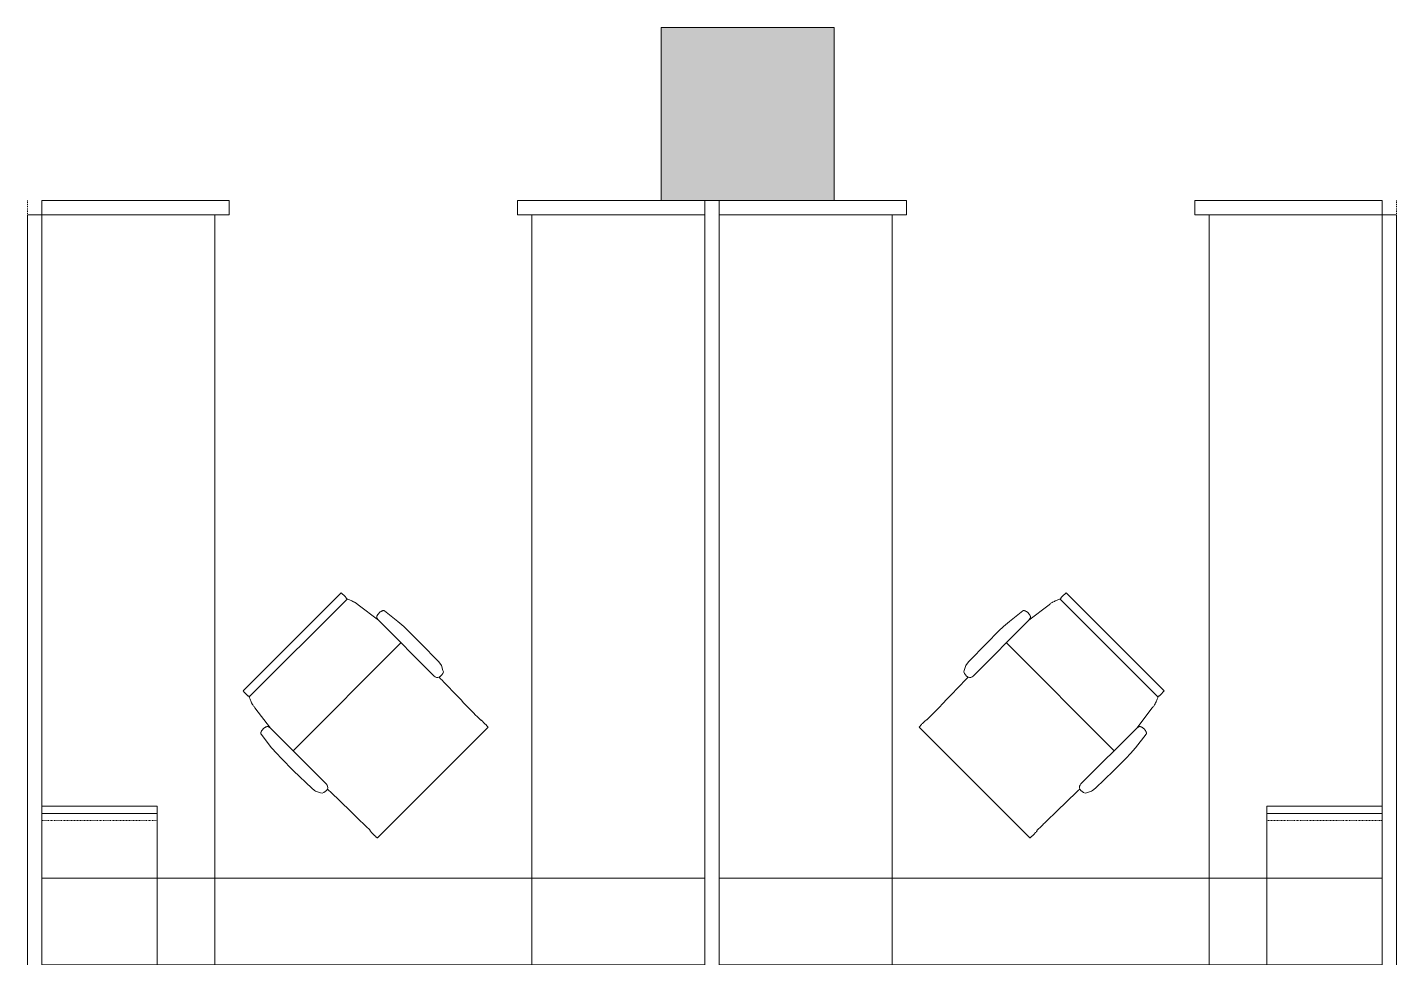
# Model space of a CAD drawing. Header units: inches. Extents: x 0 to 2535, y 0 to 2052.
# Drawn here: x 2061.1 to 2251.1, y 1628.5 to 1757.5 of the extents above; entities that cross this region are included whole.
import ezdxf

# ---------------------------------------------------------------- set-up
doc = ezdxf.new("R2010")
doc.units = ezdxf.units.IN
doc.header["$MEASUREMENT"] = 0
doc.linetypes.add('DASH 1_32_', pattern=[0.0625, 0.03125, -0.03125])
doc.linetypes.add('Dash 1_8_', pattern=[0.25, 0.125, -0.125])
for name, color, linetype, lineweight in [('B-CL', 7, 'Continuous', 9), ('I-FURN', 30, 'Continuous', 9), ('S-COLS', 52, 'Continuous', 13), ('Victor Bldg - 7th Floor_LINK_dwg', 8, 'Continuous', 9)]:
    doc.layers.add(name, color=color, linetype=linetype, lineweight=lineweight)

# ---------------------------------------------------------------- blocks, each defined once
blk = doc.blocks.new('Concrete-Rectangular-Column - 24_ x 24_-6972613-Level 07  POWER _ SIGNAL')
at = {"layer": 'S-COLS', "lineweight": 9}
blk.add_hatch(color=7, dxfattribs=at).paths.add_polyline_path([(12, -12), (12, 12), (-12, 12), (-12, -12)], flags=0)
at = {"layer": 'S-COLS', "color": 8, "lineweight": 20}
for p, q in [((12, 12), (-12, 12)), ((-12, 12), (-12, -12)), ((12, -12), (12, 12)), ((-12, -12), (12, -12))]:
    blk.add_line(p, q, dxfattribs=at)
blk = doc.blocks.new('Victor Bldg - 7th Floor_LINK_dwg-6972240-Level 07  POWER _ SIGNAL')
at = {"layer": 'B-CL', "flags": 128}
blk.add_lwpolyline([(2149, 1757.5), (2173, 1757.5), (2173, 1733.5), (2149, 1733.5)], close=True, dxfattribs=at)
blk = doc.blocks.new('F - FRONT-BACK WKSTA - 8 x 9-V18-Level 07  POWER _ SIGNAL')
at = {"layer": 'I-FURN'}
for p, q in [((0, 0), (0, -108)), ((0, -2), (0, 0)), ((28, 0), (17.94, 0)), ((17.94, 0), (28, 0)), ((28, -2), (28, 0)), ((28, 0), (28, -2)), ((94, 0), (68, 0)), ((68, 0), (94, 0)), ((94, -2), (94, 0)), ((94, 0), (94, -2)), ((68, 0), (68, -2)), ((68, -2), (68, 0)), ((0, -94), (0, -2)), ((26, -2), (2, -2)), ((2, -2), (2, -106)), ((2, -106), (2, -2)), ((2, -2), (26, -2)), ((2, -106), (2, -2)), ((2, -2), (28, -2)), ((26, -2), (2, -2)), ((2, -2), (2, -94)), ((26, -106), (26, -2)), ((26, -2), (26, -106)), ((28, -2), (26, -2)), ((68, -2), (94, -2)), ((70, -2), (68, -2)), ((94, -2), (70, -2)), ((94, -2), (70, -2)), ((70, -2), (70, -106)), ((70, -106), (70, -2)), ((70, -2), (94, -2)), ((94, -106), (94, -2)), ((94, -2), (94, -106)), ((96, -2), (94, -2)), ((94, -2), (94, -106)), ((94, -84), (94, -2)), ((94, -2), (96, -2)), ((96, -108), (96, -2)), ((96, -2), (96, -106.22)), ((78, -84), (94, -84)), ((78, -84), (94, -84)), ((78, -84), (94, -84)), ((78, -84), (94, -84)), ((78, -84), (94, -84)), ((78, -84), (94, -84)), ((78, -84), (78, -94)), ((94, -84), (78, -84)), ((94, -84), (78, -84)), ((78, -84), (78, -85)), ((94, -84), (78, -84)), ((78, -84), (94, -84)), ((78, -84), (78, -85)), ((78, -84), (78, -85)), ((94, -84), (78, -84)), ((78, -84), (94, -84)), ((78, -84), (78, -85)), ((78, -84), (78, -85)), ((94, -84), (78, -84)), ((78, -84), (94, -84)), ((78, -84), (78, -85)), ((78, -84), (78, -85)), ((78, -85), (94, -85)), ((78, -94), (78, -85)), ((78, -85), (94, -85)), ((94, -85), (78, -85)), ((78, -85), (94, -85)), ((94, -85), (78, -85)), ((78, -85), (94, -85)), ((94, -85), (78, -85)), ((78, -85), (94, -85)), ((94, -94), (94, -84)), ((94, -85), (94, -84)), ((94, -85), (94, -84)), ((94, -84), (94, -85)), ((94, -85), (94, -84)), ((94, -84), (94, -85)), ((94, -85), (94, -84)), ((94, -84), (94, -85)), ((94, -85), (94, -84)), ((94, -85), (94, -94)), ((94, -94), (94, -85)), ((0, -106), (0, -94)), ((2, -94), (2, -106)), ((26, -94), (2, -94)), ((2, -94), (2, -106)), ((2, -106), (2, -94)), ((2, -94), (26, -94)), ((70, -94), (26, -94)), ((26, -94), (70, -94)), ((94, -94), (70, -94)), ((70, -94), (94, -94)), ((78, -94), (78, -106)), ((78, -106), (78, -94)), ((94, -106), (94, -94)), ((94, -94), (94, -106)), ((94, -106), (94, -94)), ((94, -106), (94, -94)), ((94, -94), (94, -106)), ((0, -106.22), (0, -106)), ((0, -108), (0, -106.22)), ((2, -106), (26, -106)), ((26, -106), (2, -106)), ((94, -106), (2, -106)), ((2, -106), (26, -106)), ((2, -106), (26, -106)), ((26, -106), (2, -106)), ((26, -106), (70, -106)), ((26, -106), (70, -106)), ((70, -106), (26, -106)), ((70, -106), (94, -106)), ((94, -106), (70, -106)), ((70, -106), (78, -106)), ((70, -106), (94, -106)), ((94, -106), (70, -106)), ((78, -106), (94, -106)), ((94, -106), (78, -106)), ((78, -106), (94, -106)), ((96, -106.22), (96, -108)), ((0, -108), (96, -108)), ((1.97, -108), (0.03, -108)), ((96, -108), (2, -108))]:
    blk.add_line(p, q, dxfattribs=at)
at = {"layer": 'I-FURN', "linetype": 'Dash 1_8_'}
for p, q in [((96, 0), (96, -2)), ((96, -2), (96, -106.22)), ((96, -106.22), (96, -108))]:
    blk.add_line(p, q, dxfattribs=at)
at = {"layer": 'I-FURN', "linetype": 'DASH 1_32_'}
blk.add_line((78, -86), (94, -86), dxfattribs=at)
blk = doc.blocks.new('HermanMiller_Collection_Eames_AluminumGroup_LoungeChairSwivel - Arms Swivel Base-7459861-Level 07  POWER _ SIGNAL')
at = {"layer": 'I-FURN'}
for p, q in [((-6.94, 12.09), (-4.59, 12.38)), ((-4.59, 12.38), (-3.51, 12.46)), ((-3.51, 12.46), (-2.64, 12.49)), ((-2.64, 12.49), (-0.18, 12.49)), ((-0.18, 12.49), (3.32, 12.43)), ((3.32, 12.43), (3.84, 12.38)), ((3.84, 12.38), (3.99, 12.34)), ((3.99, 12.34), (4.64, 12.01)), ((4.64, 12.01), (4.83, 11.89)), ((-12.96, -9.61), (-12.96, 9.61)), ((-11.95, 9.63), (-11.95, 9.59)), ((-11.95, 9.59), (-11.76, 9.6)), ((-11.76, -9.6), (-11.76, 9.6)), ((-10.12, 10.12), (-6.61, 10.58)), ((-6.61, 10.58), (-6.94, 10.64)), ((-6.61, 10.58), (4.33, 10.58)), ((-2.19, 10.58), (-2.19, -10.58)), ((13.22, 10.83), (13.22, 10.86)), ((14.64, 10.85), (14.64, -10.85)), ((-11.95, -9.59), (-11.95, -9.63)), ((-11.76, -9.6), (-11.95, -9.59)), ((-6.61, -10.58), (-10.12, -10.12)), ((-6.94, -10.64), (-6.61, -10.58)), ((-6.61, -10.58), (4.33, -10.58)), ((13.22, -10.86), (13.22, -10.83)), ((-4.59, -12.38), (-6.94, -12.09)), ((-3.51, -12.46), (-4.59, -12.38)), ((-2.64, -12.49), (-3.51, -12.46)), ((-0.18, -12.49), (-2.64, -12.49)), ((3.32, -12.43), (-0.18, -12.49)), ((3.84, -12.38), (3.32, -12.43)), ((3.99, -12.34), (3.84, -12.38)), ((4.64, -12.01), (3.99, -12.34)), ((4.83, -11.89), (4.64, -12.01))]:
    blk.add_line(p, q, dxfattribs=at)
at = {"layer": 'I-FURN', "flags": 128}
for points in [[(4.94, 10.96), (5.23, 10.95), (5.52, 10.95)], [(5.52, -10.95), (5.23, -10.95), (4.94, -10.96)]]:
    blk.add_lwpolyline(points, dxfattribs=at)
at = {"layer": 'I-FURN'}
for centre, radius, start, end in [((3.68, 11.28), 1.3, 345.8347, 28.1255), ((-12.38, 5.3), 4.35, 84.2936, 97.7064), ((4.33, 11.27), 0.69, 270, 332.7502), ((-12.38, -5.3), 4.35, 262.2936, 275.7064), ((4.33, -11.27), 0.69, 27.2498, 90), ((3.68, -11.28), 1.3, 331.8745, 14.1653)]:
    blk.add_arc(centre, radius, start, end, dxfattribs=at)
for points, knots in [([(-6.94, 10.64), (-6.95, 10.65), (-6.96, 10.65), (-6.99, 10.65), (-7, 10.66), (-7.02, 10.67), (-7.03, 10.68), (-7.05, 10.69), (-7.06, 10.7), (-7.07, 10.71), (-7.08, 10.72), (-7.09, 10.73), (-7.1, 10.74), (-7.11, 10.76), (-7.11, 10.77), (-7.12, 10.78), (-7.13, 10.8), (-7.14, 10.81), (-7.15, 10.83), (-7.16, 10.85), (-7.17, 10.87), (-7.18, 10.9), (-7.2, 10.95), (-7.22, 11.02), (-7.24, 11.11), (-7.25, 11.23), (-7.26, 11.37), (-7.25, 11.52), (-7.23, 11.66), (-7.21, 11.77), (-7.18, 11.85), (-7.16, 11.9), (-7.15, 11.92), (-7.14, 11.94), (-7.13, 11.96), (-7.12, 11.97), (-7.11, 11.98), (-7.1, 12), (-7.09, 12.01), (-7.08, 12.02), (-7.07, 12.03), (-7.06, 12.04), (-7.05, 12.04), (-7.05, 12.05), (-7.03, 12.06), (-7.02, 12.07), (-7, 12.08), (-6.99, 12.08), (-6.97, 12.09), (-6.95, 12.09), (-6.94, 12.09)], [-1, -1, -1, -1, -0.984375, -0.96875, -0.957031, -0.953125, -0.9375, -0.921875, -0.917969, -0.914062, -0.90625, -0.890625, -0.882812, -0.875, -0.867188, -0.859375, -0.84375, -0.835938, -0.828125, -0.8125, -0.796875, -0.78125, -0.75, -0.708333, -0.666667, -0.583333, -0.5, -0.416667, -0.333333, -0.25, -0.208333, -0.1875, -0.166667, -0.15625, -0.145833, -0.135417, -0.125, -0.114583, -0.104167, -0.09375, -0.088542, -0.083333, -0.078125, -0.072917, -0.0625, -0.052083, -0.041667, -0.03125, -0.020833, 0, 0, 0, 0]), ([(13.22, 10.86), (13.22, 10.87), (13.22, 10.87), (13.23, 10.87), (13.25, 10.88), (13.27, 10.88), (13.29, 10.88), (13.32, 10.88), (13.34, 10.88)], [-1, -1, -1, -1, -0.75, -0.625, -0.5, -0.375, -0.25, 0, 0, 0, 0]), ([(13.34, 10.88), (13.4, 10.89), (13.61, 10.9), (13.97, 10.9), (14.25, 10.89), (14.38, 10.89), (14.47, 10.88), (14.54, 10.87), (14.6, 10.87), (14.63, 10.86), (14.64, 10.85), (14.64, 10.85)], [-1, -1, -1, -1, -0.857143, -0.571429, -0.428571, -0.357143, -0.285714, -0.214286, -0.142857, -0.071429, 0, 0, 0, 0]), ([(-6.94, -12.09), (-6.95, -12.09), (-6.96, -12.09), (-6.99, -12.08), (-7, -12.08), (-7.02, -12.07), (-7.03, -12.06), (-7.05, -12.05), (-7.06, -12.04), (-7.07, -12.03), (-7.08, -12.02), (-7.09, -12.01), (-7.1, -12), (-7.11, -11.98), (-7.12, -11.97), (-7.12, -11.96), (-7.13, -11.94), (-7.14, -11.93), (-7.15, -11.91), (-7.16, -11.89), (-7.17, -11.87), (-7.18, -11.84), (-7.21, -11.77), (-7.23, -11.66), (-7.26, -11.47), (-7.26, -11.28), (-7.24, -11.11), (-7.22, -11.02), (-7.2, -10.95), (-7.18, -10.89), (-7.16, -10.85), (-7.15, -10.82), (-7.13, -10.8), (-7.13, -10.78), (-7.12, -10.77), (-7.11, -10.76), (-7.1, -10.74), (-7.08, -10.73), (-7.08, -10.72), (-7.07, -10.71), (-7.06, -10.7), (-7.05, -10.69), (-7.05, -10.69), (-7.03, -10.68), (-7.02, -10.67), (-7, -10.66), (-6.99, -10.65), (-6.97, -10.65), (-6.95, -10.65), (-6.94, -10.64)], [-1, -1, -1, -1, -0.984375, -0.96875, -0.957031, -0.953125, -0.9375, -0.921875, -0.917969, -0.914062, -0.90625, -0.890625, -0.882812, -0.875, -0.867188, -0.859375, -0.84375, -0.835938, -0.828125, -0.8125, -0.796875, -0.78125, -0.75, -0.666667, -0.583333, -0.416667, -0.333333, -0.291667, -0.25, -0.208333, -0.1875, -0.166667, -0.15625, -0.145833, -0.135417, -0.125, -0.114583, -0.104167, -0.09375, -0.088542, -0.083333, -0.078125, -0.072917, -0.0625, -0.052083, -0.041667, -0.03125, -0.020833, 0, 0, 0, 0]), ([(13.34, -10.88), (13.32, -10.88), (13.29, -10.88), (13.27, -10.88), (13.25, -10.88), (13.23, -10.87), (13.22, -10.87), (13.22, -10.87), (13.22, -10.86)], [-1, -1, -1, -1, -0.75, -0.625, -0.5, -0.375, -0.25, 0, 0, 0, 0]), ([(14.64, -10.85), (14.64, -10.86), (14.62, -10.86), (14.52, -10.88), (14.27, -10.9), (13.87, -10.9), (13.54, -10.9), (13.4, -10.89), (13.34, -10.88)], [-1, -1, -1, -1, -0.892857, -0.785714, -0.571429, -0.285714, -0.142857, 0, 0, 0, 0])]:
    blk.add_open_spline(points, degree=3, knots=knots, dxfattribs=at)
for points in [[(-11.76, 9.6), (-11.64, 9.67), (-11.37, 9.8), (-11.02, 9.92), (-10.83, 9.99)], [(-10.83, 9.99), (-10.79, 10), (-10.71, 10.02), (-10.55, 10.06), (-10.35, 10.09), (-10.2, 10.11), (-10.12, 10.12)], [(5.52, 10.95), (6.54, 10.92), (8.59, 10.89), (10.68, 10.85), (11.73, 10.84)], [(11.73, 10.84), (11.97, 10.84), (12.47, 10.83), (12.96, 10.83), (13.22, 10.83)], [(-10.83, -9.99), (-11.02, -9.92), (-11.37, -9.8), (-11.64, -9.67), (-11.76, -9.6)], [(-10.12, -10.12), (-10.2, -10.11), (-10.35, -10.09), (-10.55, -10.06), (-10.71, -10.02), (-10.79, -10), (-10.83, -9.99)], [(11.73, -10.84), (10.68, -10.85), (8.59, -10.89), (6.54, -10.92), (5.52, -10.95)], [(13.22, -10.83), (12.96, -10.83), (12.47, -10.83), (11.97, -10.84), (11.73, -10.84)]]:
    blk.add_open_spline(points, degree=3, dxfattribs=at)
blk = doc.blocks.new('F - FRONT-BACK WKSTA - 8 x 9-V20-Level 07  POWER _ SIGNAL')
at = {"layer": 'I-FURN'}
for p, q in [((96, 108), (0, 108)), ((0, 108), (0, 0)), ((0, 106.22), (0, 108)), ((0.03, 108), (1.97, 108)), ((2, 108), (96, 108)), ((96, 2), (96, 108)), ((96, 108), (96, 106.22)), ((0, 106), (0, 106.22)), ((0, 94), (0, 106)), ((26, 106), (2, 106)), ((2, 106), (2, 2)), ((2, 2), (2, 106)), ((2, 106), (26, 106)), ((2, 2), (2, 106)), ((2, 106), (94, 106)), ((26, 106), (2, 106)), ((2, 106), (2, 94)), ((26, 106), (2, 106)), ((2, 106), (2, 94)), ((2, 94), (2, 106)), ((2, 106), (26, 106)), ((26, 2), (26, 106)), ((26, 106), (26, 2)), ((70, 106), (26, 106)), ((70, 106), (26, 106)), ((26, 106), (70, 106)), ((70, 106), (70, 2)), ((94, 106), (70, 106)), ((70, 106), (94, 106)), ((70, 2), (70, 106)), ((78, 106), (70, 106)), ((94, 106), (70, 106)), ((70, 106), (94, 106)), ((94, 106), (78, 106)), ((78, 106), (78, 94)), ((78, 94), (78, 106)), ((78, 106), (94, 106)), ((94, 106), (78, 106)), ((94, 94), (94, 106)), ((94, 106), (94, 94)), ((94, 2), (94, 106)), ((94, 106), (94, 2)), ((94, 106), (94, 2)), ((94, 94), (94, 106)), ((94, 94), (94, 106)), ((94, 106), (94, 94)), ((96, 106.22), (96, 2)), ((0, 2), (0, 94)), ((2, 94), (2, 2)), ((2, 94), (26, 94)), ((26, 94), (2, 94)), ((26, 94), (70, 94)), ((70, 94), (26, 94)), ((70, 94), (94, 94)), ((94, 94), (70, 94)), ((78, 94), (78, 84)), ((78, 85), (78, 94)), ((94, 84), (94, 94)), ((94, 94), (94, 85)), ((94, 85), (94, 94)), ((94, 85), (78, 85)), ((94, 85), (78, 85)), ((78, 85), (78, 84)), ((94, 85), (78, 85)), ((78, 85), (94, 85)), ((78, 85), (78, 84)), ((78, 85), (78, 84)), ((94, 85), (78, 85)), ((78, 85), (94, 85)), ((78, 85), (78, 84)), ((78, 85), (78, 84)), ((94, 85), (78, 85)), ((78, 85), (94, 85)), ((78, 85), (78, 84)), ((78, 85), (78, 84)), ((78, 84), (94, 84)), ((78, 84), (94, 84)), ((78, 84), (94, 84)), ((78, 84), (94, 84)), ((78, 84), (94, 84)), ((78, 84), (94, 84)), ((78, 84), (94, 84)), ((78, 84), (94, 84)), ((94, 84), (78, 84)), ((78, 84), (94, 84)), ((94, 84), (78, 84)), ((78, 84), (94, 84)), ((94, 84), (78, 84)), ((78, 84), (94, 84)), ((94, 84), (94, 85)), ((94, 84), (94, 85)), ((94, 85), (94, 84)), ((94, 84), (94, 85)), ((94, 85), (94, 84)), ((94, 84), (94, 85)), ((94, 85), (94, 84)), ((94, 84), (94, 85)), ((94, 2), (94, 84)), ((0, 0), (0, 2)), ((2, 2), (26, 2)), ((26, 2), (2, 2)), ((28, 2), (2, 2)), ((2, 2), (26, 2)), ((26, 2), (28, 2)), ((28, 0), (28, 2)), ((28, 2), (28, 0)), ((94, 2), (68, 2)), ((68, 2), (68, 0)), ((68, 0), (68, 2)), ((68, 2), (70, 2)), ((70, 2), (94, 2)), ((70, 2), (94, 2)), ((94, 2), (70, 2)), ((94, 0), (94, 2)), ((94, 2), (94, 0)), ((94, 2), (96, 2)), ((96, 2), (94, 2)), ((8.06, 0), (28, 0)), ((28, 0), (8.06, 0)), ((68, 0), (94, 0)), ((94, 0), (68, 0))]:
    blk.add_line(p, q, dxfattribs=at)
at = {"layer": 'I-FURN', "linetype": 'Dash 1_8_'}
for p, q in [((96, 106.22), (96, 108)), ((96, 2), (96, 106.22)), ((96, 0), (96, 2))]:
    blk.add_line(p, q, dxfattribs=at)
at = {"layer": 'I-FURN', "linetype": 'DASH 1_32_'}
blk.add_line((78, 86), (94, 86), dxfattribs=at)
blk = doc.blocks.new('HermanMiller_Collection_Eames_AluminumGroup_LoungeChairSwivel - Arms Swivel Base-7439117-Level 07  POWER _ SIGNAL')
at = {"layer": 'I-FURN'}
for p, q in [((-4.59, 12.38), (-6.94, 12.09)), ((-3.51, 12.46), (-4.59, 12.38)), ((-2.64, 12.49), (-3.51, 12.46)), ((-0.18, 12.49), (-2.64, 12.49)), ((3.32, 12.43), (-0.18, 12.49)), ((3.84, 12.38), (3.32, 12.43)), ((3.99, 12.34), (3.84, 12.38)), ((4.64, 12.01), (3.99, 12.34)), ((4.83, 11.89), (4.64, 12.01)), ((-12.96, 9.61), (-12.96, -9.61)), ((-11.95, 9.59), (-11.95, 9.63)), ((-11.76, 9.6), (-11.95, 9.59)), ((-11.76, 9.6), (-11.76, -9.6)), ((-6.61, 10.58), (-10.12, 10.12)), ((-6.94, 10.64), (-6.61, 10.58)), ((-6.61, 10.58), (4.33, 10.58)), ((-2.19, -10.58), (-2.19, 10.58)), ((13.22, 10.86), (13.22, 10.83)), ((14.64, -10.85), (14.64, 10.85)), ((-11.95, -9.63), (-11.95, -9.59)), ((-11.95, -9.59), (-11.76, -9.6)), ((-10.12, -10.12), (-6.61, -10.58)), ((-6.61, -10.58), (-6.94, -10.64)), ((-6.61, -10.58), (4.33, -10.58)), ((13.22, -10.83), (13.22, -10.86)), ((-6.94, -12.09), (-4.59, -12.38)), ((-4.59, -12.38), (-3.51, -12.46)), ((-3.51, -12.46), (-2.64, -12.49)), ((-2.64, -12.49), (-0.18, -12.49)), ((-0.18, -12.49), (3.32, -12.43)), ((3.32, -12.43), (3.84, -12.38)), ((3.84, -12.38), (3.99, -12.34)), ((3.99, -12.34), (4.64, -12.01)), ((4.64, -12.01), (4.83, -11.89))]:
    blk.add_line(p, q, dxfattribs=at)
at = {"layer": 'I-FURN', "flags": 128}
for points in [[(5.52, 10.95), (5.23, 10.95), (4.94, 10.96)], [(4.94, -10.96), (5.23, -10.95), (5.52, -10.95)]]:
    blk.add_lwpolyline(points, dxfattribs=at)
at = {"layer": 'I-FURN'}
for centre, radius, start, end in [((3.68, 11.28), 1.3, 345.8347, 28.1255), ((-12.38, 5.3), 4.35, 84.2936, 97.7064), ((4.33, 11.27), 0.69, 270, 332.7502), ((-12.38, -5.3), 4.35, 262.2936, 275.7064), ((4.33, -11.27), 0.69, 27.2498, 90), ((3.68, -11.28), 1.3, 331.8745, 14.1653)]:
    blk.add_arc(centre, radius, start, end, dxfattribs=at)
for points, knots in [([(-6.94, 12.09), (-6.95, 12.09), (-6.97, 12.09), (-6.99, 12.08), (-7, 12.08), (-7.02, 12.07), (-7.03, 12.06), (-7.05, 12.05), (-7.05, 12.04), (-7.06, 12.04), (-7.07, 12.03), (-7.08, 12.02), (-7.09, 12.01), (-7.1, 12), (-7.11, 11.98), (-7.12, 11.97), (-7.13, 11.96), (-7.14, 11.94), (-7.15, 11.92), (-7.16, 11.9), (-7.18, 11.85), (-7.21, 11.77), (-7.23, 11.66), (-7.25, 11.52), (-7.26, 11.37), (-7.25, 11.23), (-7.24, 11.11), (-7.22, 11.02), (-7.2, 10.95), (-7.18, 10.9), (-7.17, 10.87), (-7.16, 10.85), (-7.15, 10.83), (-7.14, 10.81), (-7.13, 10.8), (-7.12, 10.78), (-7.11, 10.77), (-7.11, 10.76), (-7.1, 10.74), (-7.09, 10.73), (-7.08, 10.72), (-7.07, 10.71), (-7.06, 10.7), (-7.05, 10.69), (-7.03, 10.68), (-7.02, 10.67), (-7, 10.66), (-6.99, 10.65), (-6.96, 10.65), (-6.95, 10.65), (-6.94, 10.64)], [0, 0, 0, 0, 0.020833, 0.03125, 0.041667, 0.052083, 0.0625, 0.072917, 0.078125, 0.083333, 0.088542, 0.09375, 0.104167, 0.114583, 0.125, 0.135417, 0.145833, 0.15625, 0.166667, 0.1875, 0.208333, 0.25, 0.333333, 0.416667, 0.5, 0.583333, 0.666667, 0.708333, 0.75, 0.78125, 0.796875, 0.8125, 0.828125, 0.835938, 0.84375, 0.859375, 0.867188, 0.875, 0.882812, 0.890625, 0.90625, 0.914062, 0.917969, 0.921875, 0.9375, 0.953125, 0.957031, 0.96875, 0.984375, 1, 1, 1, 1]), ([(13.34, 10.88), (13.32, 10.88), (13.29, 10.88), (13.27, 10.88), (13.25, 10.88), (13.23, 10.87), (13.22, 10.87), (13.22, 10.87), (13.22, 10.86)], [0, 0, 0, 0, 0.25, 0.375, 0.5, 0.625, 0.75, 1, 1, 1, 1]), ([(14.64, 10.85), (14.64, 10.85), (14.63, 10.86), (14.6, 10.87), (14.54, 10.87), (14.47, 10.88), (14.38, 10.89), (14.25, 10.89), (13.97, 10.9), (13.61, 10.9), (13.4, 10.89), (13.34, 10.88)], [0, 0, 0, 0, 0.071429, 0.142857, 0.214286, 0.285714, 0.357143, 0.428571, 0.571429, 0.857143, 1, 1, 1, 1]), ([(-6.94, -10.64), (-6.95, -10.65), (-6.97, -10.65), (-6.99, -10.65), (-7, -10.66), (-7.02, -10.67), (-7.03, -10.68), (-7.05, -10.69), (-7.05, -10.69), (-7.06, -10.7), (-7.07, -10.71), (-7.08, -10.72), (-7.08, -10.73), (-7.1, -10.74), (-7.11, -10.76), (-7.12, -10.77), (-7.13, -10.78), (-7.13, -10.8), (-7.15, -10.82), (-7.16, -10.85), (-7.18, -10.89), (-7.2, -10.95), (-7.22, -11.02), (-7.24, -11.11), (-7.26, -11.28), (-7.26, -11.47), (-7.23, -11.66), (-7.21, -11.77), (-7.18, -11.84), (-7.17, -11.87), (-7.16, -11.89), (-7.15, -11.91), (-7.14, -11.93), (-7.13, -11.94), (-7.12, -11.96), (-7.12, -11.97), (-7.11, -11.98), (-7.1, -12), (-7.09, -12.01), (-7.08, -12.02), (-7.07, -12.03), (-7.06, -12.04), (-7.05, -12.05), (-7.03, -12.06), (-7.02, -12.07), (-7, -12.08), (-6.99, -12.08), (-6.96, -12.09), (-6.95, -12.09), (-6.94, -12.09)], [0, 0, 0, 0, 0.020833, 0.03125, 0.041667, 0.052083, 0.0625, 0.072917, 0.078125, 0.083333, 0.088542, 0.09375, 0.104167, 0.114583, 0.125, 0.135417, 0.145833, 0.15625, 0.166667, 0.1875, 0.208333, 0.25, 0.291667, 0.333333, 0.416667, 0.583333, 0.666667, 0.75, 0.78125, 0.796875, 0.8125, 0.828125, 0.835938, 0.84375, 0.859375, 0.867188, 0.875, 0.882812, 0.890625, 0.90625, 0.914062, 0.917969, 0.921875, 0.9375, 0.953125, 0.957031, 0.96875, 0.984375, 1, 1, 1, 1]), ([(13.22, -10.86), (13.22, -10.87), (13.22, -10.87), (13.23, -10.87), (13.25, -10.88), (13.27, -10.88), (13.29, -10.88), (13.32, -10.88), (13.34, -10.88)], [0, 0, 0, 0, 0.25, 0.375, 0.5, 0.625, 0.75, 1, 1, 1, 1]), ([(13.34, -10.88), (13.4, -10.89), (13.54, -10.9), (13.87, -10.9), (14.27, -10.9), (14.52, -10.88), (14.62, -10.86), (14.64, -10.86), (14.64, -10.85)], [0, 0, 0, 0, 0.142857, 0.285714, 0.571429, 0.785714, 0.892857, 1, 1, 1, 1])]:
    blk.add_open_spline(points, degree=3, knots=knots, dxfattribs=at)
for points in [[(-10.83, 9.99), (-11.02, 9.92), (-11.37, 9.8), (-11.64, 9.67), (-11.76, 9.6)], [(-10.12, 10.12), (-10.2, 10.11), (-10.35, 10.09), (-10.55, 10.06), (-10.71, 10.02), (-10.79, 10), (-10.83, 9.99)], [(11.73, 10.84), (10.68, 10.85), (8.59, 10.89), (6.54, 10.92), (5.52, 10.95)], [(13.22, 10.83), (12.96, 10.83), (12.47, 10.83), (11.97, 10.84), (11.73, 10.84)], [(-11.76, -9.6), (-11.64, -9.67), (-11.37, -9.8), (-11.02, -9.92), (-10.83, -9.99)], [(-10.83, -9.99), (-10.79, -10), (-10.71, -10.02), (-10.55, -10.06), (-10.35, -10.09), (-10.2, -10.11), (-10.12, -10.12)], [(5.52, -10.95), (6.54, -10.92), (8.59, -10.89), (10.68, -10.85), (11.73, -10.84)], [(11.73, -10.84), (11.97, -10.84), (12.47, -10.83), (12.96, -10.83), (13.22, -10.83)]]:
    blk.add_open_spline(points, degree=3, dxfattribs=at)

msp = doc.modelspace()

# ---------------------------------------------------------------- block references
at = {"layer": 'I-FURN'}
for name, p, rotation in [('F - FRONT-BACK WKSTA - 8 x 9-V20-Level 07  POWER _ SIGNAL', (2157.06, 1733.5), 180), ('HermanMiller_Collection_Eames_AluminumGroup_LoungeChairSwivel - Arms Swivel Base-7439117-Level 07  POWER _ SIGNAL', (2106.96, 1663.12), 314.9999999999995), ('HermanMiller_Collection_Eames_AluminumGroup_LoungeChairSwivel - Arms Swivel Base-7459861-Level 07  POWER _ SIGNAL', (2202.84, 1663.12), 225.0000000000005)]:
    msp.add_blockref(name, p, dxfattribs=dict(at, rotation=rotation))
msp.add_blockref('F - FRONT-BACK WKSTA - 8 x 9-V18-Level 07  POWER _ SIGNAL', (2155.06, 1733.5), dxfattribs=at)
at = {"layer": 'S-COLS', "lineweight": 9}
msp.add_blockref('Concrete-Rectangular-Column - 24_ x 24_-6972613-Level 07  POWER _ SIGNAL', (2161, 1745.5), dxfattribs=at)
at = {"layer": 'Victor Bldg - 7th Floor_LINK_dwg', "color": 7}
msp.add_blockref('Victor Bldg - 7th Floor_LINK_dwg-6972240-Level 07  POWER _ SIGNAL', (0, 0), dxfattribs=at)

doc.saveas('drawing.dxf')
